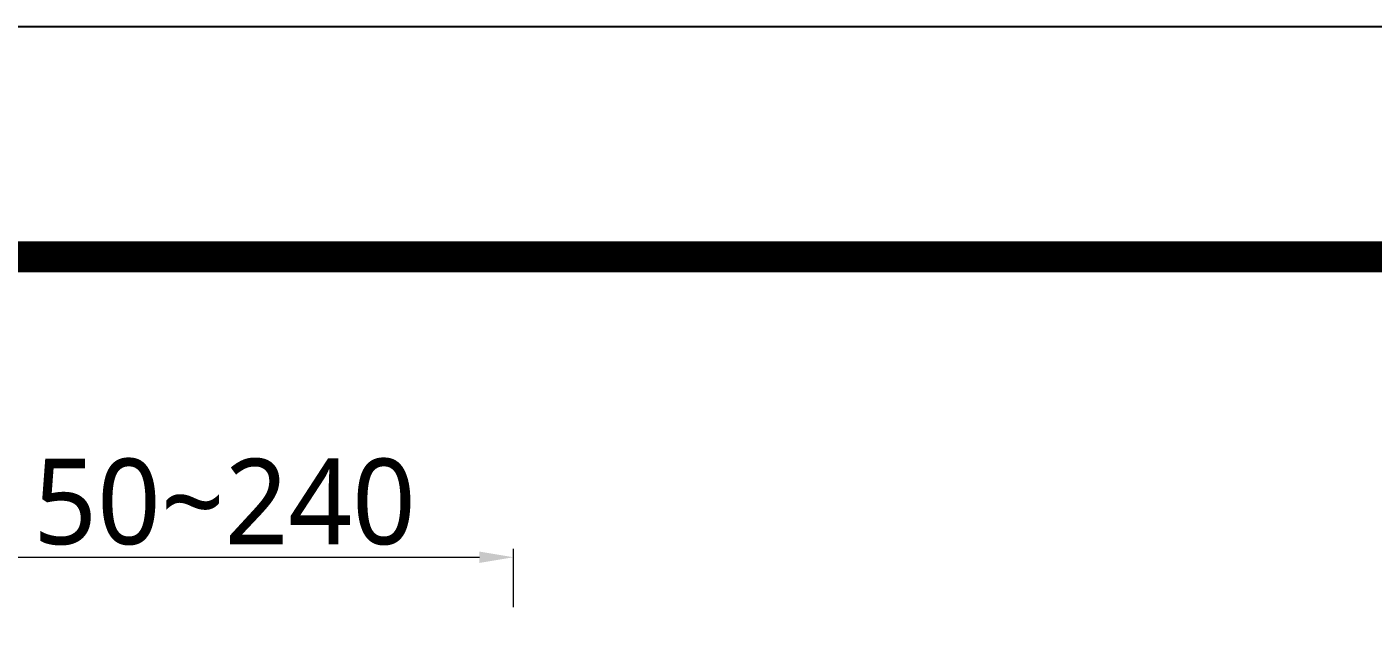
# Model space of a CAD drawing. Extents: x 19821 to 22981, y -91 to 2224.
# Drawn here: x 20651.6 to 20966.2, y 2084 to 2224.5 of the extents above; entities that cross this region are included whole.
import ezdxf

# ---------------------------------------------------------------- set-up
doc = ezdxf.new("R2010")
doc.units = 0
doc.header["$LTSCALE"] = 10
doc.header["$MEASUREMENT"] = 0
doc.header["$PDMODE"] = 3
doc.header["$PDSIZE"] = -10
doc.layers.get('0').update_dxf_attribs({"linetype": 'CONTINUOUS'})
doc.layers.get('DEFPOINTS').update_dxf_attribs({"linetype": 'CONTINUOUS'})
doc.styles.add('Daelim Dimension', font='NanumGothic.ttf')
doc.dimstyles.new('DEFAULT', dxfattribs={"dimscale": 2, "dimtxt": 2, "dimasz": 2, "dimexe": 0, "dimexo": 2, "dimgap": 1, "dimtad": 1, "dimdec": 1, "dimzin": 9, "dimdsep": 46, "dimtxsty": 'Daelim Dimension', "dimcen": 0.5, "dimclrd": 5, "dimclre": 5, "dimclrt": 256, "dimadec": 1, "dimazin": 0, "dimtfac": 1, "dimtdec": 1, "dimtix": 1, "dimtmove": 0, "dimatfit": 3, "dimfxl": 1, "dimtolj": 1, "dimtzin": 1, "dimlwd": 9, "dimlwe": 9, "dimarcsym": 0})

# ---------------------------------------------------------------- blocks, each defined once
blk = doc.blocks.new('*D17')
at = {"color": 5, "lineweight": 9, "ltscale": 0.5, "transparency": 16777216}
for p, q in [((20615.34, 2088.89), (20615.34, 2102.56)), ((20765.34, 2088.89), (20765.34, 2102.56)), ((20623.34, 2100.56), (20757.34, 2100.56))]:
    blk.add_line(p, q, dxfattribs=at)
at = {"color": 5, "ltscale": 0.5, "transparency": 16777216}
for points in [[(20623.34, 2101.89), (20623.34, 2099.23), (20615.34, 2100.56)], [(20757.34, 2101.89), (20757.34, 2099.23), (20765.34, 2100.56)]]:
    blk.add_solid(points, dxfattribs=at)
at = {"layer": 'DEFPOINTS', "color": 0, "ltscale": 0.5, "transparency": 16777216}
for p in [(20765.34, 2100.56), (20615.34, 2084.89), (20765.34, 2084.89)]:
    blk.add_point(p, dxfattribs=at)
at = {"color": 7, "ltscale": 0.5, "transparency": 16777216, "insert": (20690.34, 2113.45), "char_height": 20, "attachment_point": 5, "style": 'Daelim Dimension'}
blk.add_mtext('\\A1;150~240', dxfattribs=at)

msp = doc.modelspace()

# ---------------------------------------------------------------- linework, layer by layer
at = {"ltscale": 0.5}
msp.add_lwpolyline([(19821.41, -90.54), (22980.93, -90.54), (22980.93, 2224.5), (19821.41, 2224.5)], close=True, dxfattribs=at)
at = {"color": 5, "linetype": 'ByBlock', "lineweight": 200, "const_width": 7.28}
msp.add_lwpolyline([(19872.22, 8.59), (22929.82, 8.59), (22929.82, 2170.75), (19872.22, 2170.75)], close=True, dxfattribs=at)

# ---------------------------------------------------------------- dimensions: what is measured, and where the dimension line sits
at = {"color": 5, "ltscale": 0.5}
dim = msp.add_linear_dim(base=(20765.34, 2100.56), p1=(20615.34, 2084.89), p2=(20765.34, 2084.89), text='<>~240', dimstyle='DEFAULT', override={"dimtxt": 10, "dimasz": 4, "dimexe": 1, "dimdec": 0, "dimclrt": 7}, dxfattribs=at)
dim.commit()
dim.dimension.update_dxf_attribs({"geometry": '*D17', "text_midpoint": (20690.34, 2113.45)})

doc.saveas('drawing.dxf')
